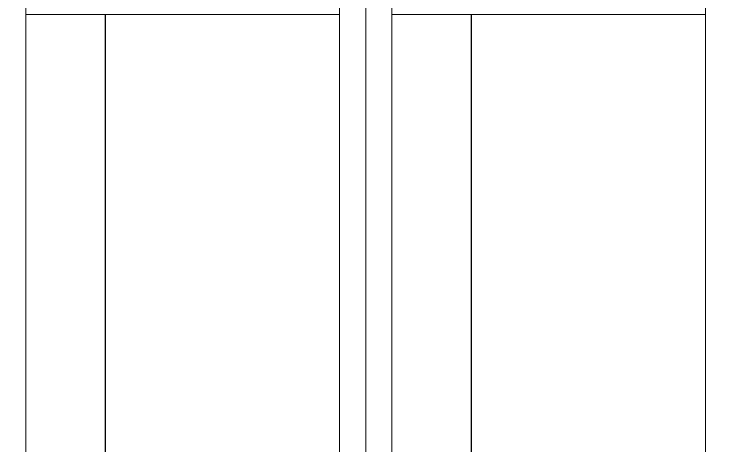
# Model space of a CAD drawing. Header units: millimetres. Extents: x -116965 to 323937, y 291661 to 566926.
# Drawn here: x -37382 to -36032, y 329300 to 330127 of the extents above; entities that cross this region are included whole.
import ezdxf

# ---------------------------------------------------------------- set-up
doc = ezdxf.new("R2010")
doc.units = ezdxf.units.MM
doc.layers.get('0').update_dxf_attribs({"lineweight": 18})

# ---------------------------------------------------------------- blocks, each defined once
blk = doc.blocks.new('*U1443')
for points in [[(0, 2200), (0, 0), (50, 0), (50, 2200)], [(650, 2200), (650, 0), (700, 0), (700, 2200)]]:
    blk.add_lwpolyline(points, close=True)

msp = doc.modelspace()

# ---------------------------------------------------------------- linework, layer by layer
for p, q in [((-37359.81856, 330126.351215), (-36759.81856, 330126.351215)), ((-36659.81856, 330126.351215), (-36059.81856, 330126.351215))]:
    msp.add_line(p, q)
at = {"lineweight": -3, "ltscale": 5}
for p, q in [((-37207.81856, 330126.351215), (-37207.81856, 328462.863317)), ((-36507.81856, 330126.351215), (-36507.81856, 328462.863317))]:
    msp.add_line(p, q, dxfattribs=at)

# ---------------------------------------------------------------- block references
for p in [(-37409.81856, 328239.863317), (-36709.81856, 328239.863317)]:
    msp.add_blockref('*U1443', p)

doc.saveas('drawing.dxf')
